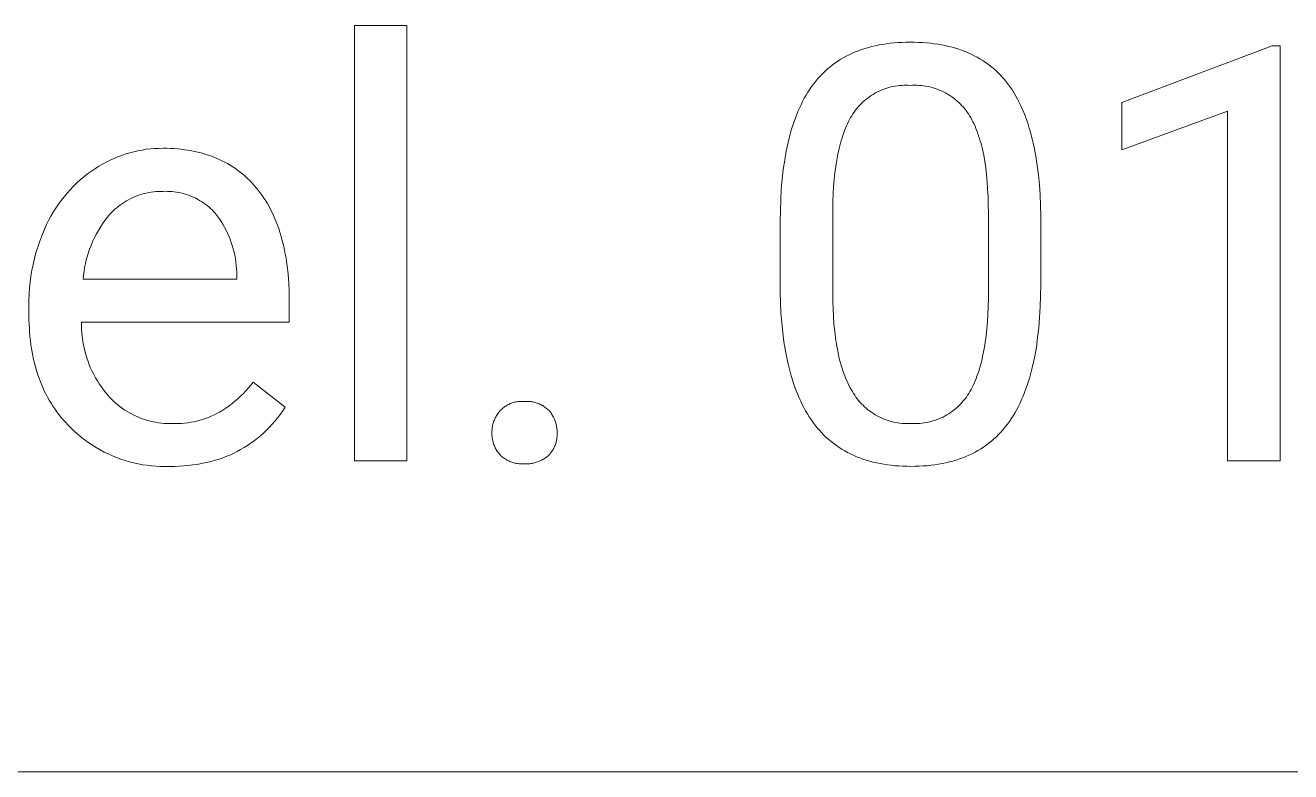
# Model space of a CAD drawing. Header units: millimetres. Extents: x -1421 to 3505, y -683 to 2759.
# Drawn here: x 2356.7 to 2499.7, y -407.4 to -323.1 of the extents above; entities that cross this region are included whole.
import ezdxf

# ---------------------------------------------------------------- set-up
doc = ezdxf.new("R2010")
doc.units = ezdxf.units.MM
doc.header["$MEASUREMENT"] = 0
doc.layers.add('Domyślny', color=7, linetype='Continuous', true_color=0x000000)

msp = doc.modelspace()

# ---------------------------------------------------------------- linework, layer by layer
at = {"layer": 'Domyślny', "color": 18, "lineweight": 15, "true_color": 0x000000}
for p, q in [((2393.89, -372.27), (2393.89, -323.07)), ((2393.89, -323.07), (2399.81, -323.07)), ((2399.81, -323.07), (2399.81, -372.27)), ((2450.47, -326.08), (2450.83, -325.94)), ((2450.83, -325.94), (2451.2, -325.81)), ((2451.2, -325.81), (2451.58, -325.68)), ((2451.58, -325.68), (2451.96, -325.57)), ((2451.96, -325.57), (2452.35, -325.47)), ((2452.35, -325.47), (2452.75, -325.37)), ((2452.75, -325.37), (2453.16, -325.29)), ((2453.16, -325.29), (2453.58, -325.22)), ((2453.58, -325.22), (2454, -325.15)), ((2454, -325.15), (2454.43, -325.1)), ((2454.43, -325.1), (2454.87, -325.06)), ((2454.87, -325.06), (2455.32, -325.02)), ((2455.32, -325.02), (2455.77, -325)), ((2455.77, -325), (2456.24, -324.98)), ((2456.24, -324.98), (2456.71, -324.98)), ((2456.71, -324.98), (2457.18, -324.98)), ((2457.18, -324.98), (2457.64, -325)), ((2457.64, -325), (2458.09, -325.02)), ((2458.09, -325.02), (2458.53, -325.05)), ((2458.53, -325.05), (2458.97, -325.1)), ((2458.97, -325.1), (2459.4, -325.15)), ((2459.4, -325.15), (2459.82, -325.21)), ((2459.82, -325.21), (2460.23, -325.28)), ((2460.23, -325.28), (2460.64, -325.36)), ((2460.64, -325.36), (2461.03, -325.45)), ((2461.03, -325.45), (2461.42, -325.55)), ((2461.42, -325.55), (2461.8, -325.66)), ((2461.8, -325.66), (2462.18, -325.77)), ((2462.18, -325.77), (2462.54, -325.9)), ((2462.54, -325.9), (2462.9, -326.04)), ((2462.9, -326.04), (2463.25, -326.18)), ((2480.6, -331.77), (2497.58, -325.4)), ((2497.58, -325.4), (2498.51, -325.4)), ((2498.51, -325.4), (2498.51, -372.27)), ((2447.88, -327.57), (2448.17, -327.35)), ((2448.17, -327.35), (2448.48, -327.14)), ((2448.48, -327.14), (2448.79, -326.93)), ((2448.79, -326.93), (2449.11, -326.74)), ((2449.11, -326.74), (2449.44, -326.56)), ((2449.44, -326.56), (2449.78, -326.39)), ((2449.78, -326.39), (2450.12, -326.23)), ((2450.12, -326.23), (2450.47, -326.08)), ((2463.25, -326.18), (2463.59, -326.34)), ((2463.59, -326.34), (2463.93, -326.5)), ((2463.93, -326.5), (2464.25, -326.67)), ((2464.25, -326.67), (2464.57, -326.86)), ((2464.57, -326.86), (2464.88, -327.05)), ((2464.88, -327.05), (2465.19, -327.25)), ((2465.19, -327.25), (2465.48, -327.46)), ((2465.48, -327.46), (2465.77, -327.68)), ((2446.26, -329.09), (2446.51, -328.81)), ((2446.51, -328.81), (2446.77, -328.54)), ((2446.77, -328.54), (2447.03, -328.28)), ((2447.03, -328.28), (2447.31, -328.03)), ((2447.31, -328.03), (2447.59, -327.79)), ((2447.59, -327.79), (2447.88, -327.57)), ((2465.77, -327.68), (2466.05, -327.91)), ((2466.05, -327.91), (2466.32, -328.15)), ((2466.32, -328.15), (2466.59, -328.4)), ((2466.59, -328.4), (2466.84, -328.66)), ((2466.84, -328.66), (2467.09, -328.93)), ((2445.13, -330.63), (2445.34, -330.3)), ((2445.34, -330.3), (2445.55, -329.98)), ((2445.55, -329.98), (2445.78, -329.67)), ((2445.78, -329.67), (2446.02, -329.38)), ((2446.02, -329.38), (2446.26, -329.09)), ((2453.58, -330.33), (2453.36, -330.42)), ((2453.81, -330.24), (2453.58, -330.33)), ((2454.04, -330.16), (2453.81, -330.24)), ((2454.28, -330.09), (2454.04, -330.16)), ((2454.52, -330.03), (2454.28, -330.09)), ((2454.76, -329.98), (2454.52, -330.03)), ((2455, -329.93), (2454.76, -329.98)), ((2455.24, -329.9), (2455, -329.93)), ((2455.48, -329.87), (2455.24, -329.9)), ((2455.73, -329.85), (2455.48, -329.87)), ((2455.97, -329.84), (2455.73, -329.85)), ((2456.22, -329.83), (2455.97, -329.84)), ((2456.46, -329.84), (2456.22, -329.83)), ((2456.71, -329.85), (2456.46, -329.84)), ((2456.96, -329.84), (2456.71, -329.85)), ((2457.2, -329.83), (2456.96, -329.84)), ((2457.45, -329.84), (2457.2, -329.83)), ((2457.7, -329.85), (2457.45, -329.84)), ((2457.94, -329.87), (2457.7, -329.85)), ((2458.19, -329.9), (2457.94, -329.87)), ((2458.43, -329.93), (2458.19, -329.9)), ((2458.67, -329.98), (2458.43, -329.93)), ((2458.92, -330.03), (2458.67, -329.98)), ((2459.15, -330.09), (2458.92, -330.03)), ((2459.39, -330.16), (2459.15, -330.09)), ((2459.63, -330.24), (2459.39, -330.16)), ((2459.86, -330.33), (2459.63, -330.24)), ((2460.09, -330.42), (2459.86, -330.33)), ((2467.09, -328.93), (2467.34, -329.2)), ((2467.34, -329.2), (2467.57, -329.49)), ((2467.57, -329.49), (2467.8, -329.78)), ((2467.8, -329.78), (2468.01, -330.09)), ((2468.01, -330.09), (2468.23, -330.41)), ((2444.35, -332.04), (2444.53, -331.67)), ((2444.53, -331.67), (2444.72, -331.31)), ((2444.72, -331.31), (2444.92, -330.96)), ((2444.92, -330.96), (2445.13, -330.63)), ((2451.31, -331.76), (2451.14, -331.93)), ((2451.5, -331.6), (2451.31, -331.76)), ((2451.68, -331.44), (2451.5, -331.6)), ((2451.88, -331.29), (2451.68, -331.44)), ((2452.08, -331.14), (2451.88, -331.29)), ((2452.28, -331), (2452.08, -331.14)), ((2452.49, -330.87), (2452.28, -331)), ((2452.7, -330.75), (2452.49, -330.87)), ((2452.91, -330.63), (2452.7, -330.75)), ((2453.13, -330.52), (2452.91, -330.63)), ((2453.36, -330.42), (2453.13, -330.52)), ((2460.31, -330.52), (2460.09, -330.42)), ((2460.53, -330.63), (2460.31, -330.52)), ((2460.75, -330.75), (2460.53, -330.63)), ((2460.96, -330.87), (2460.75, -330.75)), ((2461.17, -331), (2460.96, -330.87)), ((2461.38, -331.14), (2461.17, -331)), ((2461.58, -331.28), (2461.38, -331.14)), ((2461.77, -331.44), (2461.58, -331.28)), ((2461.96, -331.59), (2461.77, -331.44)), ((2462.15, -331.76), (2461.96, -331.59)), ((2462.33, -331.93), (2462.15, -331.76)), ((2468.23, -330.41), (2468.43, -330.73)), ((2468.43, -330.73), (2468.63, -331.07)), ((2468.63, -331.07), (2468.82, -331.42)), ((2468.82, -331.42), (2469, -331.78)), ((2443.84, -333.21), (2444, -332.81)), ((2444, -332.81), (2444.17, -332.42)), ((2444.17, -332.42), (2444.35, -332.04)), ((2450.21, -333.07), (2450.08, -333.28)), ((2450.35, -332.87), (2450.21, -333.07)), ((2450.49, -332.67), (2450.35, -332.87)), ((2450.65, -332.48), (2450.49, -332.67)), ((2450.8, -332.29), (2450.65, -332.48)), ((2450.97, -332.11), (2450.8, -332.29)), ((2451.14, -331.93), (2450.97, -332.11)), ((2462.5, -332.11), (2462.33, -331.93)), ((2462.67, -332.29), (2462.5, -332.11)), ((2462.83, -332.48), (2462.67, -332.29)), ((2462.98, -332.67), (2462.83, -332.48)), ((2463.13, -332.87), (2462.98, -332.67)), ((2463.27, -333.07), (2463.13, -332.87)), ((2463.4, -333.28), (2463.27, -333.07)), ((2469, -331.78), (2469.18, -332.15)), ((2469.18, -332.15), (2469.35, -332.52)), ((2469.35, -332.52), (2469.52, -332.91)), ((2469.52, -332.91), (2469.67, -333.31)), ((2480.6, -337.15), (2480.6, -331.77)), ((2492.56, -332.77), (2480.6, -337.15)), ((2492.56, -372.27), (2492.56, -332.77)), ((2443.25, -334.92), (2443.39, -334.47)), ((2443.39, -334.47), (2443.53, -334.04)), ((2443.53, -334.04), (2443.68, -333.62)), ((2443.68, -333.62), (2443.84, -333.21)), ((2449.48, -334.44), (2449.38, -334.69)), ((2449.6, -334.19), (2449.48, -334.44)), ((2449.71, -333.95), (2449.6, -334.19)), ((2449.83, -333.72), (2449.71, -333.95)), ((2449.95, -333.5), (2449.83, -333.72)), ((2450.08, -333.28), (2449.95, -333.5)), ((2463.53, -333.5), (2463.4, -333.28)), ((2463.66, -333.73), (2463.53, -333.5)), ((2463.78, -333.96), (2463.66, -333.73)), ((2463.9, -334.21), (2463.78, -333.96)), ((2464.01, -334.46), (2463.9, -334.21)), ((2464.12, -334.72), (2464.01, -334.46)), ((2469.67, -333.31), (2469.83, -333.72)), ((2469.83, -333.72), (2469.97, -334.14)), ((2469.97, -334.14), (2470.11, -334.57)), ((2470.11, -334.57), (2470.24, -335.01)), ((2442.89, -336.3), (2443, -335.83)), ((2443, -335.83), (2443.13, -335.37)), ((2443.13, -335.37), (2443.25, -334.92)), ((2448.98, -335.78), (2448.89, -336.07)), ((2449.08, -335.5), (2448.98, -335.78)), ((2449.17, -335.22), (2449.08, -335.5)), ((2449.27, -334.95), (2449.17, -335.22)), ((2449.38, -334.69), (2449.27, -334.95)), ((2464.23, -334.99), (2464.12, -334.72)), ((2464.33, -335.26), (2464.23, -334.99)), ((2464.42, -335.55), (2464.33, -335.26)), ((2464.52, -335.84), (2464.42, -335.55)), ((2464.61, -336.14), (2464.52, -335.84)), ((2470.24, -335.01), (2470.36, -335.46)), ((2470.36, -335.46), (2470.48, -335.92)), ((2470.48, -335.92), (2470.59, -336.39)), ((2368.03, -337.6), (2368.49, -337.47)), ((2368.49, -337.47), (2368.95, -337.35)), ((2368.95, -337.35), (2369.41, -337.24)), ((2369.41, -337.24), (2369.88, -337.16)), ((2369.88, -337.16), (2370.35, -337.08)), ((2370.35, -337.08), (2370.83, -337.03)), ((2370.83, -337.03), (2371.3, -336.99)), ((2371.3, -336.99), (2371.78, -336.97)), ((2371.78, -336.97), (2372.26, -336.96)), ((2372.26, -336.96), (2372.68, -336.96)), ((2372.68, -336.96), (2373.09, -336.98)), ((2373.09, -336.98), (2373.5, -337)), ((2373.5, -337), (2373.9, -337.03)), ((2373.9, -337.03), (2374.3, -337.07)), ((2374.3, -337.07), (2374.69, -337.12)), ((2374.69, -337.12), (2375.07, -337.17)), ((2375.07, -337.17), (2375.45, -337.24)), ((2375.45, -337.24), (2375.82, -337.31)), ((2375.82, -337.31), (2376.19, -337.39)), ((2376.19, -337.39), (2376.55, -337.49)), ((2442.5, -338.3), (2442.68, -337.28)), ((2442.68, -337.28), (2442.78, -336.79)), ((2442.78, -336.79), (2442.89, -336.3)), ((2448.65, -336.98), (2448.51, -337.63)), ((2448.73, -336.67), (2448.65, -336.98)), ((2448.81, -336.37), (2448.73, -336.67)), ((2448.89, -336.07), (2448.81, -336.37)), ((2464.69, -336.44), (2464.61, -336.14)), ((2464.77, -336.76), (2464.69, -336.44)), ((2464.85, -337.08), (2464.77, -336.76)), ((2464.99, -337.75), (2464.85, -337.08)), ((2470.59, -336.39), (2470.69, -336.87)), ((2470.69, -336.87), (2470.88, -337.87)), ((2365, -338.98), (2365.41, -338.74)), ((2365.41, -338.74), (2365.83, -338.52)), ((2365.83, -338.52), (2366.26, -338.3)), ((2366.26, -338.3), (2366.69, -338.11)), ((2366.69, -338.11), (2367.13, -337.92)), ((2367.13, -337.92), (2367.58, -337.76)), ((2367.58, -337.76), (2368.03, -337.6)), ((2376.55, -337.49), (2376.9, -337.58)), ((2376.9, -337.58), (2377.25, -337.69)), ((2377.25, -337.69), (2377.6, -337.81)), ((2377.6, -337.81), (2377.93, -337.94)), ((2377.93, -337.94), (2378.26, -338.07)), ((2378.26, -338.07), (2378.59, -338.22)), ((2378.59, -338.22), (2378.91, -338.37)), ((2378.91, -338.37), (2379.22, -338.53)), ((2379.22, -338.53), (2379.53, -338.7)), ((2379.53, -338.7), (2379.83, -338.88)), ((2379.83, -338.88), (2380.13, -339.06)), ((2442.34, -339.36), (2442.5, -338.3)), ((2448.38, -338.3), (2448.27, -339.01)), ((2448.51, -337.63), (2448.38, -338.3)), ((2465.11, -338.45), (2464.99, -337.75)), ((2465.22, -339.19), (2465.11, -338.45)), ((2470.88, -337.87), (2471.04, -338.9)), ((2471.04, -338.9), (2471.17, -339.97)), ((2362.9, -340.53), (2363.31, -340.18)), ((2363.31, -340.18), (2363.73, -339.85)), ((2363.73, -339.85), (2364.16, -339.54)), ((2364.16, -339.54), (2364.6, -339.24)), ((2364.6, -339.24), (2365, -338.98)), ((2380.13, -339.06), (2380.42, -339.26)), ((2380.42, -339.26), (2380.7, -339.47)), ((2380.7, -339.47), (2380.98, -339.68)), ((2380.98, -339.68), (2381.25, -339.9)), ((2381.25, -339.9), (2381.52, -340.13)), ((2381.52, -340.13), (2381.78, -340.37)), ((2442.22, -340.46), (2442.34, -339.36)), ((2448.18, -339.74), (2448.1, -340.5)), ((2448.27, -339.01), (2448.18, -339.74)), ((2465.31, -339.95), (2465.22, -339.19)), ((2465.38, -340.75), (2465.31, -339.95)), ((2471.17, -339.97), (2471.28, -341.09)), ((2361.4, -342.03), (2361.76, -341.64)), ((2361.76, -341.64), (2362.12, -341.25)), ((2362.12, -341.25), (2362.51, -340.88)), ((2362.51, -340.88), (2362.9, -340.53)), ((2381.78, -340.37), (2382.04, -340.62)), ((2382.04, -340.62), (2382.29, -340.88)), ((2382.29, -340.88), (2382.53, -341.15)), ((2382.53, -341.15), (2382.77, -341.42)), ((2382.77, -341.42), (2383, -341.7)), ((2383, -341.7), (2383.22, -341.99)), ((2442.05, -342.78), (2442.12, -341.6)), ((2442.12, -341.6), (2442.22, -340.46)), ((2448.03, -341.29), (2447.98, -342.1)), ((2448.1, -340.5), (2448.03, -341.29)), ((2465.44, -341.58), (2465.38, -340.75)), ((2465.48, -342.44), (2465.44, -341.58)), ((2471.28, -341.09), (2471.36, -342.24)), ((2360.42, -343.29), (2360.73, -342.86)), ((2360.73, -342.86), (2361.06, -342.44)), ((2361.06, -342.44), (2361.4, -342.03)), ((2367.66, -343.19), (2367.44, -343.34)), ((2367.89, -343.04), (2367.66, -343.19)), ((2368.12, -342.9), (2367.89, -343.04)), ((2368.36, -342.77), (2368.12, -342.9)), ((2368.6, -342.65), (2368.36, -342.77)), ((2368.84, -342.53), (2368.6, -342.65)), ((2369.09, -342.43), (2368.84, -342.53)), ((2369.34, -342.33), (2369.09, -342.43)), ((2369.6, -342.24), (2369.34, -342.33)), ((2369.86, -342.16), (2369.6, -342.24)), ((2370.12, -342.08), (2369.86, -342.16)), ((2370.38, -342.02), (2370.12, -342.08)), ((2370.64, -341.97), (2370.38, -342.02)), ((2370.91, -341.92), (2370.64, -341.97)), ((2371.18, -341.89), (2370.91, -341.92)), ((2371.45, -341.86), (2371.18, -341.89)), ((2371.72, -341.84), (2371.45, -341.86)), ((2371.99, -341.83), (2371.72, -341.84)), ((2372.26, -341.83), (2371.99, -341.83)), ((2372.51, -341.82), (2372.26, -341.83)), ((2372.76, -341.83), (2372.51, -341.82)), ((2373.02, -341.84), (2372.76, -341.83)), ((2373.27, -341.85), (2373.02, -341.84)), ((2373.52, -341.88), (2373.27, -341.85)), ((2373.77, -341.92), (2373.52, -341.88)), ((2374.02, -341.96), (2373.77, -341.92)), ((2374.27, -342.01), (2374.02, -341.96)), ((2374.52, -342.07), (2374.27, -342.01)), ((2374.76, -342.14), (2374.52, -342.07)), ((2375, -342.22), (2374.76, -342.14)), ((2375.24, -342.31), (2375, -342.22)), ((2375.48, -342.4), (2375.24, -342.31)), ((2375.71, -342.5), (2375.48, -342.4)), ((2375.94, -342.61), (2375.71, -342.5)), ((2376.16, -342.73), (2375.94, -342.61)), ((2376.38, -342.85), (2376.16, -342.73)), ((2376.6, -342.99), (2376.38, -342.85)), ((2376.81, -343.13), (2376.6, -342.99)), ((2377.02, -343.27), (2376.81, -343.13)), ((2383.22, -341.99), (2383.44, -342.29)), ((2383.44, -342.29), (2383.65, -342.59)), ((2383.65, -342.59), (2383.85, -342.9)), ((2383.85, -342.9), (2384.04, -343.22)), ((2442.01, -344), (2442.05, -342.78)), ((2447.95, -342.95), (2447.93, -343.83)), ((2447.98, -342.1), (2447.95, -342.95)), ((2465.51, -343.34), (2465.48, -342.44)), ((2471.36, -342.24), (2471.41, -343.44)), ((2359.57, -344.64), (2359.84, -344.18)), ((2359.84, -344.18), (2360.12, -343.73)), ((2360.12, -343.73), (2360.42, -343.29)), ((2366.24, -344.42), (2365.95, -344.77)), ((2366.42, -344.23), (2366.24, -344.42)), ((2366.61, -344.04), (2366.42, -344.23)), ((2366.81, -343.85), (2366.61, -344.04)), ((2367.02, -343.68), (2366.81, -343.85)), ((2367.23, -343.51), (2367.02, -343.68)), ((2367.44, -343.34), (2367.23, -343.51)), ((2377.22, -343.43), (2377.02, -343.27)), ((2377.42, -343.59), (2377.22, -343.43)), ((2377.61, -343.75), (2377.42, -343.59)), ((2377.79, -343.93), (2377.61, -343.75)), ((2377.97, -344.11), (2377.79, -343.93)), ((2378.14, -344.29), (2377.97, -344.11)), ((2378.37, -344.59), (2378.14, -344.29)), ((2378.59, -344.9), (2378.37, -344.59)), ((2384.04, -343.22), (2384.23, -343.55)), ((2384.23, -343.55), (2384.41, -343.88)), ((2384.41, -343.88), (2384.58, -344.22)), ((2384.58, -344.22), (2384.74, -344.57)), ((2384.74, -344.57), (2384.9, -344.93)), ((2441.99, -345.27), (2442.01, -344)), ((2447.93, -343.83), (2447.93, -353.31)), ((2465.52, -344.27), (2465.51, -343.34)), ((2465.52, -353.98), (2465.52, -344.27)), ((2471.41, -343.44), (2471.44, -344.68)), ((2358.81, -346.21), (2359.08, -345.59)), ((2359.08, -345.59), (2359.32, -345.11)), ((2359.32, -345.11), (2359.57, -344.64)), ((2365.18, -345.87), (2364.94, -346.25)), ((2365.42, -345.49), (2365.18, -345.87)), ((2365.68, -345.13), (2365.42, -345.49)), ((2365.95, -344.77), (2365.68, -345.13)), ((2378.8, -345.22), (2378.59, -344.9)), ((2379, -345.54), (2378.8, -345.22)), ((2379.19, -345.87), (2379, -345.54)), ((2379.37, -346.2), (2379.19, -345.87)), ((2384.9, -344.93), (2385.05, -345.29)), ((2385.05, -345.29), (2385.19, -345.66)), ((2385.19, -345.66), (2385.33, -346.04)), ((2385.33, -346.04), (2385.45, -346.43)), ((2441.99, -353.17), (2441.99, -345.27)), ((2471.44, -344.68), (2471.44, -352.37)), ((2358.09, -348.12), (2358.31, -347.47)), ((2358.31, -347.47), (2358.55, -346.84)), ((2358.55, -346.84), (2358.81, -346.21)), ((2364.33, -347.44), (2364.15, -347.85)), ((2364.52, -347.04), (2364.33, -347.44)), ((2364.72, -346.64), (2364.52, -347.04)), ((2364.94, -346.25), (2364.72, -346.64)), ((2379.53, -346.54), (2379.37, -346.2)), ((2379.69, -346.89), (2379.53, -346.54)), ((2379.83, -347.24), (2379.69, -346.89)), ((2379.96, -347.6), (2379.83, -347.24)), ((2385.45, -346.43), (2385.58, -346.82)), ((2385.58, -346.82), (2385.69, -347.22)), ((2385.69, -347.22), (2385.79, -347.63)), ((2357.72, -349.42), (2357.89, -348.77)), ((2357.89, -348.77), (2358.09, -348.12)), ((2363.84, -348.69), (2363.7, -349.12)), ((2363.98, -348.27), (2363.84, -348.69)), ((2364.15, -347.85), (2363.98, -348.27)), ((2380.08, -347.96), (2379.96, -347.6)), ((2380.18, -348.32), (2380.08, -347.96)), ((2380.28, -348.69), (2380.18, -348.32)), ((2380.36, -349.06), (2380.28, -348.69)), ((2385.79, -347.63), (2385.89, -348.05)), ((2385.89, -348.05), (2385.98, -348.48)), ((2385.98, -348.48), (2386.07, -348.91)), ((2386.07, -348.91), (2386.15, -349.35)), ((2357.43, -350.75), (2357.56, -350.08)), ((2357.56, -350.08), (2357.72, -349.42)), ((2363.48, -349.99), (2363.39, -350.42)), ((2363.58, -349.55), (2363.48, -349.99)), ((2363.7, -349.12), (2363.58, -349.55)), ((2380.43, -349.43), (2380.36, -349.06)), ((2380.49, -349.8), (2380.43, -349.43)), ((2380.53, -350.18), (2380.49, -349.8)), ((2380.56, -350.56), (2380.53, -350.18)), ((2386.15, -349.35), (2386.21, -349.8)), ((2386.21, -349.8), (2386.28, -350.25)), ((2386.28, -350.25), (2386.38, -351.19)), ((2357.23, -352.09), (2357.32, -351.42)), ((2357.32, -351.42), (2357.43, -350.75)), ((2363.26, -351.31), (2363.22, -351.76)), ((2363.22, -351.76), (2380.59, -351.76)), ((2363.32, -350.87), (2363.26, -351.31)), ((2363.39, -350.42), (2363.32, -350.87)), ((2380.58, -350.93), (2380.56, -350.56)), ((2380.59, -351.31), (2380.58, -350.93)), ((2380.59, -351.76), (2380.59, -351.31)), ((2386.38, -351.19), (2386.45, -352.15)), ((2357.12, -353.45), (2357.17, -352.77)), ((2357.17, -352.77), (2357.23, -352.09)), ((2386.45, -352.15), (2386.5, -353.14)), ((2386.5, -353.14), (2386.51, -354.17)), ((2442.03, -354.38), (2441.99, -353.17)), ((2471.44, -352.37), (2471.42, -353.65)), ((2357.1, -354.13), (2357.12, -353.45)), ((2357.1, -354.81), (2357.1, -354.13)), ((2386.51, -354.17), (2386.51, -356.63)), ((2442.08, -355.55), (2442.03, -354.38)), ((2447.93, -353.31), (2447.94, -354.23)), ((2447.94, -354.23), (2447.97, -355.13)), ((2465.5, -354.88), (2465.52, -353.98)), ((2471.42, -353.65), (2471.38, -354.89)), ((2357.1, -355.89), (2357.1, -354.81)), ((2357.1, -356.37), (2357.1, -355.89)), ((2442.17, -356.68), (2442.08, -355.55)), ((2447.97, -355.13), (2448.01, -355.99)), ((2448.01, -355.99), (2448.07, -356.83)), ((2465.41, -356.58), (2465.46, -355.74)), ((2465.46, -355.74), (2465.5, -354.88)), ((2471.38, -354.89), (2471.31, -356.09)), ((2357.12, -356.85), (2357.1, -356.37)), ((2357.14, -357.32), (2357.12, -356.85)), ((2357.17, -357.78), (2357.14, -357.32)), ((2386.51, -356.63), (2363.04, -356.63)), ((2363.04, -356.63), (2363.04, -357.04)), ((2363.04, -357.04), (2363.05, -357.45)), ((2363.05, -357.45), (2363.08, -357.85)), ((2442.28, -357.78), (2442.17, -356.68)), ((2448.07, -356.83), (2448.15, -357.63)), ((2465.26, -358.16), (2465.34, -357.38)), ((2465.34, -357.38), (2465.41, -356.58)), ((2471.22, -357.24), (2471.09, -358.35)), ((2471.31, -356.09), (2471.22, -357.24)), ((2357.21, -358.24), (2357.17, -357.78)), ((2357.26, -358.69), (2357.21, -358.24)), ((2357.31, -359.13), (2357.26, -358.69)), ((2363.08, -357.85), (2363.12, -358.26)), ((2363.12, -358.26), (2363.17, -358.67)), ((2363.17, -358.67), (2363.24, -359.07)), ((2442.42, -358.83), (2442.28, -357.78)), ((2442.58, -359.85), (2442.42, -358.83)), ((2448.15, -357.63), (2448.24, -358.4)), ((2448.24, -358.4), (2448.36, -359.15)), ((2465.04, -359.62), (2465.16, -358.9)), ((2465.16, -358.9), (2465.26, -358.16)), ((2471.09, -358.35), (2470.94, -359.42)), ((2357.38, -359.57), (2357.31, -359.13)), ((2357.45, -360), (2357.38, -359.57)), ((2357.53, -360.43), (2357.45, -360)), ((2363.24, -359.07), (2363.32, -359.47)), ((2363.32, -359.47), (2363.41, -359.87)), ((2363.41, -359.87), (2363.52, -360.26)), ((2363.52, -360.26), (2363.64, -360.65)), ((2442.78, -360.83), (2442.58, -359.85)), ((2448.36, -359.15), (2448.49, -359.86)), ((2448.49, -359.86), (2448.63, -360.54)), ((2464.77, -360.95), (2464.91, -360.3)), ((2464.91, -360.3), (2465.04, -359.62)), ((2470.94, -359.42), (2470.76, -360.45)), ((2357.62, -360.85), (2357.53, -360.43)), ((2357.72, -361.26), (2357.62, -360.85)), ((2357.83, -361.67), (2357.72, -361.26)), ((2357.95, -362.07), (2357.83, -361.67)), ((2363.64, -360.65), (2363.77, -361.04)), ((2363.77, -361.04), (2363.92, -361.42)), ((2363.92, -361.42), (2364.07, -361.8)), ((2442.88, -361.31), (2442.78, -360.83)), ((2443, -361.77), (2442.88, -361.31)), ((2443.12, -362.23), (2443, -361.77)), ((2448.63, -360.54), (2448.71, -360.87)), ((2448.71, -360.87), (2448.8, -361.19)), ((2448.8, -361.19), (2448.89, -361.5)), ((2448.89, -361.5), (2448.98, -361.81)), ((2464.52, -361.87), (2464.61, -361.57)), ((2464.61, -361.57), (2464.69, -361.26)), ((2464.69, -361.26), (2464.77, -360.95)), ((2470.55, -361.44), (2470.44, -361.92)), ((2470.66, -360.95), (2470.55, -361.44)), ((2470.76, -360.45), (2470.66, -360.95)), ((2358.07, -362.47), (2357.95, -362.07)), ((2358.21, -362.86), (2358.07, -362.47)), ((2358.35, -363.24), (2358.21, -362.86)), ((2364.07, -361.8), (2364.25, -362.17)), ((2364.25, -362.17), (2364.43, -362.54)), ((2364.43, -362.54), (2364.62, -362.89)), ((2364.62, -362.89), (2364.83, -363.25)), ((2443.24, -362.68), (2443.12, -362.23)), ((2443.37, -363.12), (2443.24, -362.68)), ((2443.51, -363.54), (2443.37, -363.12)), ((2448.98, -361.81), (2449.08, -362.11)), ((2449.08, -362.11), (2449.18, -362.4)), ((2449.18, -362.4), (2449.28, -362.68)), ((2449.28, -362.68), (2449.39, -362.96)), ((2449.39, -362.96), (2449.51, -363.22)), ((2464.02, -363.26), (2464.13, -362.99)), ((2464.13, -362.99), (2464.23, -362.73)), ((2464.23, -362.73), (2464.33, -362.45)), ((2464.33, -362.45), (2464.43, -362.16)), ((2464.43, -362.16), (2464.52, -361.87)), ((2470.19, -362.84), (2470.05, -363.29)), ((2470.32, -362.39), (2470.19, -362.84)), ((2470.44, -361.92), (2470.32, -362.39)), ((2358.5, -363.62), (2358.35, -363.24)), ((2358.66, -363.99), (2358.5, -363.62)), ((2358.83, -364.36), (2358.66, -363.99)), ((2359.01, -364.72), (2358.83, -364.36)), ((2364.83, -363.25), (2365.05, -363.59)), ((2365.05, -363.59), (2365.28, -363.93)), ((2365.28, -363.93), (2365.52, -364.26)), ((2365.52, -364.26), (2365.78, -364.58)), ((2365.78, -364.58), (2366.04, -364.89)), ((2381.33, -364.68), (2381.62, -364.37)), ((2381.62, -364.37), (2381.91, -364.05)), ((2381.91, -364.05), (2382.18, -363.72)), ((2382.18, -363.72), (2382.44, -363.39)), ((2382.44, -363.39), (2386.07, -366.21)), ((2443.66, -363.96), (2443.51, -363.54)), ((2443.81, -364.37), (2443.66, -363.96)), ((2443.97, -364.77), (2443.81, -364.37)), ((2449.51, -363.22), (2449.63, -363.48)), ((2449.63, -363.48), (2449.75, -363.74)), ((2449.75, -363.74), (2449.88, -363.98)), ((2449.88, -363.98), (2450.01, -364.22)), ((2450.01, -364.22), (2450.15, -364.44)), ((2450.15, -364.44), (2450.27, -364.66)), ((2463.3, -364.67), (2463.43, -364.46)), ((2463.43, -364.46), (2463.56, -364.23)), ((2463.56, -364.23), (2463.68, -364)), ((2463.68, -364), (2463.8, -363.76)), ((2463.8, -363.76), (2463.91, -363.51)), ((2463.91, -363.51), (2464.02, -363.26)), ((2469.61, -364.57), (2469.45, -364.97)), ((2469.76, -364.15), (2469.61, -364.57)), ((2469.91, -363.73), (2469.76, -364.15)), ((2470.05, -363.29), (2469.91, -363.73)), ((2359.19, -365.07), (2359.01, -364.72)), ((2359.39, -365.42), (2359.19, -365.07)), ((2359.59, -365.76), (2359.39, -365.42)), ((2359.8, -366.09), (2359.59, -365.76)), ((2366.04, -364.89), (2366.25, -365.13)), ((2366.25, -365.13), (2366.47, -365.35)), ((2366.47, -365.35), (2366.7, -365.57)), ((2366.7, -365.57), (2366.93, -365.78)), ((2366.93, -365.78), (2367.17, -365.99)), ((2367.17, -365.99), (2367.42, -366.18)), ((2379.36, -366.32), (2379.71, -366.08)), ((2379.71, -366.08), (2380.05, -365.82)), ((2380.05, -365.82), (2380.38, -365.55)), ((2380.38, -365.55), (2380.71, -365.27)), ((2380.71, -365.27), (2381.02, -364.98)), ((2381.02, -364.98), (2381.33, -364.68)), ((2410.98, -366.09), (2411.08, -366.03)), ((2411.08, -366.03), (2411.18, -365.97)), ((2411.18, -365.97), (2411.28, -365.92)), ((2411.28, -365.92), (2411.39, -365.87)), ((2411.39, -365.87), (2411.49, -365.82)), ((2411.49, -365.82), (2411.6, -365.78)), ((2411.6, -365.78), (2411.71, -365.74)), ((2411.71, -365.74), (2411.82, -365.7)), ((2411.82, -365.7), (2411.93, -365.67)), ((2411.93, -365.67), (2412.04, -365.64)), ((2412.04, -365.64), (2412.16, -365.62)), ((2412.16, -365.62), (2412.27, -365.6)), ((2412.27, -365.6), (2412.38, -365.58)), ((2412.38, -365.58), (2412.5, -365.57)), ((2412.5, -365.57), (2412.61, -365.56)), ((2412.61, -365.56), (2412.73, -365.56)), ((2412.73, -365.56), (2412.85, -365.56)), ((2412.85, -365.56), (2412.96, -365.56)), ((2412.96, -365.56), (2413.08, -365.57)), ((2413.08, -365.57), (2413.2, -365.56)), ((2413.2, -365.56), (2413.32, -365.56)), ((2413.32, -365.56), (2413.44, -365.56)), ((2413.44, -365.56), (2413.57, -365.57)), ((2413.57, -365.57), (2413.69, -365.58)), ((2413.69, -365.58), (2413.81, -365.59)), ((2413.81, -365.59), (2413.93, -365.61)), ((2413.93, -365.61), (2414.05, -365.63)), ((2414.05, -365.63), (2414.17, -365.66)), ((2414.17, -365.66), (2414.29, -365.69)), ((2414.29, -365.69), (2414.41, -365.73)), ((2414.41, -365.73), (2414.52, -365.76)), ((2414.52, -365.76), (2414.64, -365.81)), ((2414.64, -365.81), (2414.75, -365.85)), ((2414.75, -365.85), (2414.86, -365.9)), ((2414.86, -365.9), (2414.97, -365.96)), ((2414.97, -365.96), (2415.08, -366.02)), ((2415.08, -366.02), (2415.19, -366.08)), ((2415.19, -366.08), (2415.29, -366.14)), ((2444.14, -365.16), (2443.97, -364.77)), ((2444.31, -365.54), (2444.14, -365.16)), ((2444.49, -365.91), (2444.31, -365.54)), ((2444.68, -366.27), (2444.49, -365.91)), ((2450.27, -364.66), (2450.41, -364.87)), ((2450.41, -364.87), (2450.55, -365.07)), ((2450.55, -365.07), (2450.7, -365.27)), ((2450.7, -365.27), (2450.85, -365.46)), ((2450.85, -365.46), (2451.01, -365.65)), ((2451.01, -365.65), (2451.18, -365.84)), ((2451.18, -365.84), (2451.36, -366.01)), ((2451.36, -366.01), (2451.54, -366.18)), ((2462.03, -366.2), (2462.22, -366.03)), ((2462.22, -366.03), (2462.39, -365.86)), ((2462.39, -365.86), (2462.56, -365.67)), ((2462.56, -365.67), (2462.72, -365.48)), ((2462.72, -365.48), (2462.88, -365.29)), ((2462.88, -365.29), (2463.03, -365.09)), ((2463.03, -365.09), (2463.17, -364.88)), ((2463.17, -364.88), (2463.3, -364.67)), ((2469.1, -365.75), (2468.92, -366.13)), ((2469.28, -365.37), (2469.1, -365.75)), ((2469.45, -364.97), (2469.28, -365.37)), ((2360.02, -366.42), (2359.8, -366.09)), ((2360.25, -366.74), (2360.02, -366.42)), ((2360.49, -367.06), (2360.25, -366.74)), ((2360.74, -367.37), (2360.49, -367.06)), ((2360.99, -367.67), (2360.74, -367.37)), ((2367.42, -366.18), (2367.68, -366.37)), ((2367.68, -366.37), (2367.94, -366.54)), ((2367.94, -366.54), (2368.2, -366.71)), ((2368.2, -366.71), (2368.47, -366.87)), ((2368.47, -366.87), (2368.75, -367.02)), ((2368.75, -367.02), (2369.03, -367.16)), ((2369.03, -367.16), (2369.32, -367.29)), ((2369.32, -367.29), (2369.61, -367.42)), ((2369.61, -367.42), (2369.9, -367.53)), ((2376.73, -367.6), (2377.06, -367.49)), ((2377.06, -367.49), (2377.38, -367.37)), ((2377.38, -367.37), (2377.7, -367.24)), ((2377.7, -367.24), (2378.02, -367.1)), ((2378.02, -367.1), (2378.33, -366.94)), ((2378.33, -366.94), (2378.64, -366.78)), ((2378.64, -366.78), (2379, -366.56)), ((2379, -366.56), (2379.36, -366.32)), ((2385.21, -367.4), (2384.91, -367.78)), ((2385.51, -367.02), (2385.21, -367.4)), ((2385.79, -366.62), (2385.51, -367.02)), ((2386.07, -366.21), (2385.79, -366.62)), ((2409.74, -367.56), (2409.79, -367.44)), ((2409.79, -367.44), (2409.85, -367.33)), ((2409.85, -367.33), (2409.91, -367.22)), ((2409.91, -367.22), (2409.98, -367.11)), ((2409.98, -367.11), (2410.04, -367)), ((2410.04, -367), (2410.12, -366.9)), ((2410.12, -366.9), (2410.19, -366.8)), ((2410.19, -366.8), (2410.27, -366.7)), ((2410.27, -366.7), (2410.35, -366.6)), ((2410.35, -366.6), (2410.44, -366.52)), ((2410.44, -366.52), (2410.52, -366.44)), ((2410.52, -366.44), (2410.61, -366.36)), ((2410.61, -366.36), (2410.7, -366.29)), ((2410.7, -366.29), (2410.79, -366.22)), ((2410.79, -366.22), (2410.88, -366.15)), ((2410.88, -366.15), (2410.98, -366.09)), ((2415.29, -366.14), (2415.39, -366.21)), ((2415.39, -366.21), (2415.49, -366.28)), ((2415.49, -366.28), (2415.59, -366.36)), ((2415.59, -366.36), (2415.68, -366.43)), ((2415.68, -366.43), (2415.78, -366.52)), ((2415.78, -366.52), (2415.87, -366.6)), ((2415.87, -366.6), (2415.95, -366.7)), ((2415.95, -366.7), (2416.03, -366.8)), ((2416.03, -366.8), (2416.1, -366.9)), ((2416.1, -366.9), (2416.17, -367)), ((2416.17, -367), (2416.24, -367.11)), ((2416.24, -367.11), (2416.31, -367.22)), ((2416.31, -367.22), (2416.37, -367.33)), ((2416.37, -367.33), (2416.43, -367.44)), ((2416.43, -367.44), (2416.48, -367.56)), ((2444.87, -366.62), (2444.68, -366.27)), ((2445.08, -366.97), (2444.87, -366.62)), ((2445.28, -367.3), (2445.08, -366.97)), ((2445.5, -367.62), (2445.28, -367.3)), ((2451.54, -366.18), (2451.72, -366.35)), ((2451.72, -366.35), (2451.91, -366.51)), ((2451.91, -366.51), (2452.11, -366.66)), ((2452.11, -366.66), (2452.31, -366.8)), ((2452.31, -366.8), (2452.52, -366.94)), ((2452.52, -366.94), (2452.73, -367.07)), ((2452.73, -367.07), (2452.95, -367.19)), ((2452.95, -367.19), (2453.17, -367.31)), ((2453.17, -367.31), (2453.39, -367.42)), ((2453.39, -367.42), (2453.62, -367.52)), ((2459.94, -367.53), (2460.17, -367.44)), ((2460.17, -367.44), (2460.4, -367.33)), ((2460.4, -367.33), (2460.62, -367.21)), ((2460.62, -367.21), (2460.83, -367.09)), ((2460.83, -367.09), (2461.05, -366.96)), ((2461.05, -366.96), (2461.25, -366.82)), ((2461.25, -366.82), (2461.46, -366.68)), ((2461.46, -366.68), (2461.66, -366.53)), ((2461.66, -366.53), (2461.85, -366.37)), ((2461.85, -366.37), (2462.03, -366.2)), ((2468.32, -367.18), (2468.11, -367.52)), ((2468.53, -366.84), (2468.32, -367.18)), ((2468.73, -366.49), (2468.53, -366.84)), ((2468.92, -366.13), (2468.73, -366.49)), ((2361.26, -367.97), (2360.99, -367.67)), ((2361.53, -368.26), (2361.26, -367.97)), ((2361.89, -368.62), (2361.53, -368.26)), ((2362.26, -368.97), (2361.89, -368.62)), ((2369.9, -367.53), (2370.2, -367.63)), ((2370.2, -367.63), (2370.5, -367.72)), ((2370.5, -367.72), (2370.81, -367.8)), ((2370.81, -367.8), (2371.12, -367.87)), ((2371.12, -367.87), (2371.42, -367.93)), ((2371.42, -367.93), (2371.74, -367.98)), ((2371.74, -367.98), (2372.05, -368.02)), ((2372.05, -368.02), (2372.36, -368.05)), ((2372.36, -368.05), (2372.68, -368.07)), ((2372.68, -368.07), (2372.99, -368.08)), ((2372.99, -368.08), (2373.31, -368.08)), ((2373.31, -368.08), (2373.65, -368.08)), ((2373.65, -368.08), (2374, -368.07)), ((2374, -368.07), (2374.35, -368.06)), ((2374.35, -368.06), (2374.69, -368.03)), ((2374.69, -368.03), (2375.04, -367.98)), ((2375.04, -367.98), (2375.38, -367.93)), ((2375.38, -367.93), (2375.72, -367.86)), ((2375.72, -367.86), (2376.06, -367.79)), ((2376.06, -367.79), (2376.39, -367.7)), ((2376.39, -367.7), (2376.73, -367.6)), ((2383.95, -368.82), (2383.62, -369.14)), ((2384.28, -368.48), (2383.95, -368.82)), ((2384.6, -368.14), (2384.28, -368.48)), ((2384.91, -367.78), (2384.6, -368.14)), ((2409.42, -368.91), (2409.43, -368.78)), ((2409.42, -369.03), (2409.42, -368.91)), ((2409.43, -368.78), (2409.44, -368.65)), ((2409.44, -368.65), (2409.46, -368.53)), ((2409.46, -368.53), (2409.48, -368.4)), ((2409.48, -368.4), (2409.5, -368.28)), ((2409.5, -368.28), (2409.53, -368.15)), ((2409.53, -368.15), (2409.56, -368.03)), ((2409.56, -368.03), (2409.6, -367.91)), ((2409.6, -367.91), (2409.64, -367.79)), ((2409.64, -367.79), (2409.69, -367.67)), ((2409.69, -367.67), (2409.74, -367.56)), ((2416.48, -367.56), (2416.53, -367.67)), ((2416.53, -367.67), (2416.57, -367.79)), ((2416.57, -367.79), (2416.61, -367.91)), ((2416.61, -367.91), (2416.65, -368.03)), ((2416.65, -368.03), (2416.68, -368.15)), ((2416.68, -368.15), (2416.71, -368.28)), ((2416.71, -368.28), (2416.73, -368.4)), ((2416.73, -368.4), (2416.75, -368.53)), ((2416.75, -368.53), (2416.77, -368.65)), ((2416.77, -368.65), (2416.78, -368.78)), ((2416.78, -368.78), (2416.78, -368.91)), ((2416.78, -368.91), (2416.79, -369.03)), ((2445.72, -367.94), (2445.5, -367.62)), ((2445.95, -368.24), (2445.72, -367.94)), ((2446.18, -368.54), (2445.95, -368.24)), ((2446.43, -368.83), (2446.18, -368.54)), ((2446.68, -369.1), (2446.43, -368.83)), ((2453.62, -367.52), (2453.85, -367.61)), ((2453.85, -367.61), (2454.08, -367.69)), ((2454.08, -367.69), (2454.32, -367.77)), ((2454.32, -367.77), (2454.56, -367.84)), ((2454.56, -367.84), (2454.8, -367.9)), ((2454.8, -367.9), (2455.04, -367.95)), ((2455.04, -367.95), (2455.29, -367.99)), ((2455.29, -367.99), (2455.53, -368.02)), ((2455.53, -368.02), (2455.78, -368.05)), ((2455.78, -368.05), (2456.03, -368.07)), ((2456.03, -368.07), (2456.28, -368.08)), ((2456.28, -368.08), (2456.53, -368.08)), ((2456.53, -368.08), (2456.77, -368.07)), ((2456.77, -368.07), (2457.02, -368.08)), ((2457.02, -368.08), (2457.27, -368.08)), ((2457.27, -368.08), (2457.52, -368.07)), ((2457.52, -368.07), (2457.77, -368.06)), ((2457.77, -368.06), (2458.02, -368.03)), ((2458.02, -368.03), (2458.27, -368)), ((2458.27, -368), (2458.51, -367.96)), ((2458.51, -367.96), (2458.76, -367.91)), ((2458.76, -367.91), (2459, -367.85)), ((2459, -367.85), (2459.24, -367.78)), ((2459.24, -367.78), (2459.48, -367.71)), ((2459.48, -367.71), (2459.71, -367.63)), ((2459.71, -367.63), (2459.94, -367.53)), ((2467.19, -368.74), (2466.94, -369.03)), ((2467.43, -368.45), (2467.19, -368.74)), ((2467.67, -368.15), (2467.43, -368.45)), ((2467.9, -367.84), (2467.67, -368.15)), ((2468.11, -367.52), (2467.9, -367.84)), ((2362.64, -369.31), (2362.26, -368.97)), ((2363.03, -369.63), (2362.64, -369.31)), ((2363.44, -369.94), (2363.03, -369.63)), ((2363.85, -370.24), (2363.44, -369.94)), ((2364.28, -370.52), (2363.85, -370.24)), ((2382.19, -370.29), (2381.81, -370.55)), ((2382.56, -370.02), (2382.19, -370.29)), ((2382.92, -369.74), (2382.56, -370.02)), ((2383.27, -369.45), (2382.92, -369.74)), ((2383.62, -369.14), (2383.27, -369.45)), ((2409.42, -369.16), (2409.42, -369.03)), ((2409.42, -369.28), (2409.42, -369.16)), ((2409.42, -369.4), (2409.42, -369.28)), ((2409.43, -369.53), (2409.42, -369.4)), ((2409.44, -369.65), (2409.43, -369.53)), ((2409.46, -369.77), (2409.44, -369.65)), ((2409.48, -369.89), (2409.46, -369.77)), ((2409.51, -370.01), (2409.48, -369.89)), ((2409.54, -370.13), (2409.51, -370.01)), ((2409.57, -370.25), (2409.54, -370.13)), ((2409.61, -370.36), (2409.57, -370.25)), ((2409.65, -370.48), (2409.61, -370.36)), ((2416.63, -370.31), (2416.59, -370.43)), ((2416.66, -370.2), (2416.63, -370.31)), ((2416.69, -370.09), (2416.66, -370.2)), ((2416.71, -369.97), (2416.69, -370.09)), ((2416.74, -369.86), (2416.71, -369.97)), ((2416.75, -369.74), (2416.74, -369.86)), ((2416.77, -369.63), (2416.75, -369.74)), ((2416.78, -369.51), (2416.77, -369.63)), ((2416.79, -369.03), (2416.78, -369.16)), ((2416.78, -369.16), (2416.79, -369.28)), ((2416.79, -369.28), (2416.78, -369.39)), ((2416.78, -369.39), (2416.78, -369.51)), ((2446.94, -369.37), (2446.68, -369.1)), ((2447.2, -369.63), (2446.94, -369.37)), ((2447.48, -369.87), (2447.2, -369.63)), ((2447.76, -370.11), (2447.48, -369.87)), ((2448.05, -370.34), (2447.76, -370.11)), ((2448.34, -370.56), (2448.05, -370.34)), ((2465.57, -370.29), (2465.28, -370.51)), ((2465.86, -370.06), (2465.57, -370.29)), ((2466.14, -369.81), (2465.86, -370.06)), ((2466.42, -369.56), (2466.14, -369.81)), ((2466.68, -369.3), (2466.42, -369.56)), ((2466.94, -369.03), (2466.68, -369.3)), ((2364.71, -370.79), (2364.28, -370.52)), ((2365.15, -371.05), (2364.71, -370.79)), ((2365.6, -371.29), (2365.15, -371.05)), ((2366.06, -371.51), (2365.6, -371.29)), ((2366.53, -371.72), (2366.06, -371.51)), ((2367, -371.91), (2366.53, -371.72)), ((2379.79, -371.63), (2379.36, -371.81)), ((2380.21, -371.44), (2379.79, -371.63)), ((2380.62, -371.23), (2380.21, -371.44)), ((2381.02, -371.02), (2380.62, -371.23)), ((2381.42, -370.79), (2381.02, -371.02)), ((2381.81, -370.55), (2381.42, -370.79)), ((2409.69, -370.59), (2409.65, -370.48)), ((2409.74, -370.71), (2409.69, -370.59)), ((2409.8, -370.82), (2409.74, -370.71)), ((2409.85, -370.92), (2409.8, -370.82)), ((2409.91, -371.03), (2409.85, -370.92)), ((2409.98, -371.14), (2409.91, -371.03)), ((2410.05, -371.24), (2409.98, -371.14)), ((2410.12, -371.34), (2410.05, -371.24)), ((2410.19, -371.43), (2410.12, -371.34)), ((2410.27, -371.53), (2410.19, -371.43)), ((2410.35, -371.62), (2410.27, -371.53)), ((2410.44, -371.7), (2410.35, -371.62)), ((2410.53, -371.78), (2410.44, -371.7)), ((2410.62, -371.86), (2410.53, -371.78)), ((2415.67, -371.79), (2415.57, -371.87)), ((2415.77, -371.7), (2415.67, -371.79)), ((2415.87, -371.62), (2415.77, -371.7)), ((2415.94, -371.53), (2415.87, -371.62)), ((2416.02, -371.44), (2415.94, -371.53)), ((2416.09, -371.35), (2416.02, -371.44)), ((2416.16, -371.26), (2416.09, -371.35)), ((2416.23, -371.16), (2416.16, -371.26)), ((2416.29, -371.06), (2416.23, -371.16)), ((2416.35, -370.96), (2416.29, -371.06)), ((2416.4, -370.86), (2416.35, -370.96)), ((2416.45, -370.75), (2416.4, -370.86)), ((2416.5, -370.64), (2416.45, -370.75)), ((2416.55, -370.54), (2416.5, -370.64)), ((2416.59, -370.43), (2416.55, -370.54)), ((2448.65, -370.77), (2448.34, -370.56)), ((2448.96, -370.97), (2448.65, -370.77)), ((2449.28, -371.16), (2448.96, -370.97)), ((2449.6, -371.33), (2449.28, -371.16)), ((2449.94, -371.5), (2449.6, -371.33)), ((2450.28, -371.66), (2449.94, -371.5)), ((2450.63, -371.82), (2450.28, -371.66)), ((2462.98, -371.79), (2462.62, -371.94)), ((2463.33, -371.64), (2462.98, -371.79)), ((2463.67, -371.48), (2463.33, -371.64)), ((2464.01, -371.3), (2463.67, -371.48)), ((2464.34, -371.12), (2464.01, -371.3)), ((2464.66, -370.93), (2464.34, -371.12)), ((2464.97, -370.72), (2464.66, -370.93)), ((2465.28, -370.51), (2464.97, -370.72)), ((2367.48, -372.08), (2367, -371.91)), ((2367.96, -372.24), (2367.48, -372.08)), ((2368.45, -372.39), (2367.96, -372.24)), ((2368.95, -372.51), (2368.45, -372.39)), ((2369.44, -372.62), (2368.95, -372.51)), ((2369.95, -372.72), (2369.44, -372.62)), ((2370.45, -372.79), (2369.95, -372.72)), ((2370.96, -372.85), (2370.45, -372.79)), ((2371.47, -372.89), (2370.96, -372.85)), ((2371.97, -372.92), (2371.47, -372.89)), ((2372.48, -372.93), (2371.97, -372.92)), ((2372.99, -372.92), (2372.48, -372.93)), ((2373.53, -372.91), (2372.99, -372.92)), ((2374.07, -372.89), (2373.53, -372.91)), ((2374.59, -372.86), (2374.07, -372.89)), ((2375.1, -372.81), (2374.59, -372.86)), ((2375.61, -372.75), (2375.1, -372.81)), ((2376.11, -372.68), (2375.61, -372.75)), ((2376.6, -372.59), (2376.11, -372.68)), ((2377.08, -372.49), (2376.6, -372.59)), ((2377.55, -372.38), (2377.08, -372.49)), ((2378.01, -372.26), (2377.55, -372.38)), ((2378.47, -372.12), (2378.01, -372.26)), ((2378.92, -371.97), (2378.47, -372.12)), ((2379.36, -371.81), (2378.92, -371.97)), ((2399.81, -372.27), (2393.89, -372.27)), ((2410.72, -371.93), (2410.62, -371.86)), ((2410.81, -372), (2410.72, -371.93)), ((2410.91, -372.07), (2410.81, -372)), ((2411.01, -372.13), (2410.91, -372.07)), ((2411.12, -372.19), (2411.01, -372.13)), ((2411.22, -372.25), (2411.12, -372.19)), ((2411.33, -372.3), (2411.22, -372.25)), ((2411.44, -372.35), (2411.33, -372.3)), ((2411.55, -372.39), (2411.44, -372.35)), ((2411.66, -372.44), (2411.55, -372.39)), ((2411.78, -372.47), (2411.66, -372.44)), ((2411.89, -372.51), (2411.78, -372.47)), ((2412.01, -372.54), (2411.89, -372.51)), ((2412.12, -372.56), (2412.01, -372.54)), ((2412.24, -372.58), (2412.12, -372.56)), ((2412.36, -372.6), (2412.24, -372.58)), ((2412.48, -372.61), (2412.36, -372.6)), ((2412.6, -372.62), (2412.48, -372.61)), ((2412.72, -372.63), (2412.6, -372.62)), ((2412.84, -372.63), (2412.72, -372.63)), ((2412.96, -372.63), (2412.84, -372.63)), ((2413.08, -372.62), (2412.96, -372.63)), ((2413.2, -372.63), (2413.08, -372.62)), ((2413.33, -372.63), (2413.2, -372.63)), ((2413.46, -372.63), (2413.33, -372.63)), ((2413.58, -372.62), (2413.46, -372.63)), ((2413.71, -372.61), (2413.58, -372.62)), ((2413.84, -372.59), (2413.71, -372.61)), ((2413.96, -372.57), (2413.84, -372.59)), ((2414.09, -372.55), (2413.96, -372.57)), ((2414.21, -372.52), (2414.09, -372.55)), ((2414.33, -372.49), (2414.21, -372.52)), ((2414.45, -372.45), (2414.33, -372.49)), ((2414.57, -372.41), (2414.45, -372.45)), ((2414.69, -372.36), (2414.57, -372.41)), ((2414.81, -372.31), (2414.69, -372.36)), ((2414.93, -372.26), (2414.81, -372.31)), ((2415.04, -372.2), (2414.93, -372.26)), ((2415.15, -372.14), (2415.04, -372.2)), ((2415.26, -372.08), (2415.15, -372.14)), ((2415.37, -372.01), (2415.26, -372.08)), ((2415.47, -371.94), (2415.37, -372.01)), ((2415.57, -371.87), (2415.47, -371.94)), ((2450.99, -371.96), (2450.63, -371.82)), ((2451.35, -372.09), (2450.99, -371.96)), ((2451.72, -372.21), (2451.35, -372.09)), ((2452.1, -372.32), (2451.72, -372.21)), ((2452.49, -372.42), (2452.1, -372.32)), ((2452.88, -372.51), (2452.49, -372.42)), ((2453.29, -372.6), (2452.88, -372.51)), ((2453.7, -372.67), (2453.29, -372.6)), ((2454.11, -372.73), (2453.7, -372.67)), ((2454.54, -372.79), (2454.11, -372.73)), ((2454.97, -372.83), (2454.54, -372.79)), ((2455.41, -372.86), (2454.97, -372.83)), ((2455.86, -372.89), (2455.41, -372.86)), ((2456.31, -372.9), (2455.86, -372.89)), ((2456.77, -372.91), (2456.31, -372.9)), ((2457.24, -372.9), (2456.77, -372.91)), ((2457.7, -372.89), (2457.24, -372.9)), ((2458.16, -372.86), (2457.7, -372.89)), ((2458.6, -372.83), (2458.16, -372.86)), ((2459.04, -372.78), (2458.6, -372.83)), ((2459.47, -372.73), (2459.04, -372.78)), ((2459.89, -372.66), (2459.47, -372.73)), ((2460.3, -372.59), (2459.89, -372.66)), ((2460.71, -372.51), (2460.3, -372.59)), ((2461.11, -372.41), (2460.71, -372.51)), ((2461.5, -372.31), (2461.11, -372.41)), ((2461.88, -372.19), (2461.5, -372.31)), ((2462.25, -372.07), (2461.88, -372.19)), ((2462.62, -371.94), (2462.25, -372.07)), ((2498.51, -372.27), (2492.56, -372.27)), ((1643.61, -407.41), (3505.11, -407.41))]:
    msp.add_line(p, q, dxfattribs=at)

doc.saveas('drawing.dxf')
